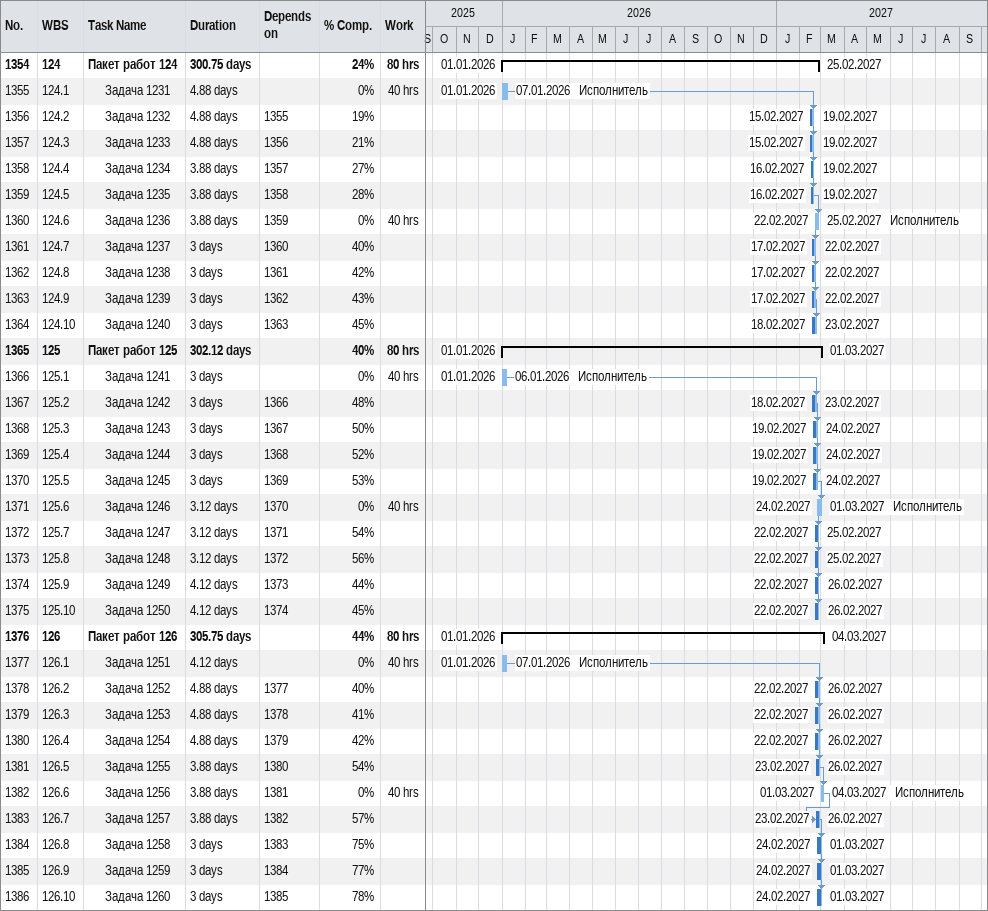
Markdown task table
| ID | WBS | Task | Duration | Start | Finish | Predecessors | Resources | % complete | Work (h) |
|---|---|---|---|---|---|---|---|---|---|
| 1354 | 124 | **Пакет работ 124** | 300.75d | 2026-01-01 | 2027-02-25 |  |  | 24 | 80 |
| 1355 | 124.1 | Задача 1231 | 4.88d | 2026-01-01 | 2026-01-07 |  | Исполнитель | 0 | 40 |
| 1356 | 124.2 | Задача 1232 | 4.88d | 2027-02-15 | 2027-02-19 | 1355 |  | 19 |  |
| 1357 | 124.3 | Задача 1233 | 4.88d | 2027-02-15 | 2027-02-19 | 1356 |  | 21 |  |
| 1358 | 124.4 | Задача 1234 | 3.88d | 2027-02-16 | 2027-02-19 | 1357 |  | 27 |  |
| 1359 | 124.5 | Задача 1235 | 3.88d | 2027-02-16 | 2027-02-19 | 1358 |  | 28 |  |
| 1360 | 124.6 | Задача 1236 | 3.88d | 2027-02-22 | 2027-02-25 | 1359 | Исполнитель | 0 | 40 |
| 1361 | 124.7 | Задача 1237 | 3d | 2027-02-17 | 2027-02-22 | 1360 |  | 40 |  |
| 1362 | 124.8 | Задача 1238 | 3d | 2027-02-17 | 2027-02-22 | 1361 |  | 42 |  |
| 1363 | 124.9 | Задача 1239 | 3d | 2027-02-17 | 2027-02-22 | 1362 |  | 43 |  |
| 1364 | 124.10 | Задача 1240 | 3d | 2027-02-18 | 2027-02-23 | 1363 |  | 45 |  |
| 1365 | 125 | **Пакет работ 125** | 302.12d | 2026-01-01 | 2027-03-01 |  |  | 40 | 80 |
| 1366 | 125.1 | Задача 1241 | 3d | 2026-01-01 | 2026-01-06 |  | Исполнитель | 0 | 40 |
| 1367 | 125.2 | Задача 1242 | 3d | 2027-02-18 | 2027-02-23 | 1366 |  | 48 |  |
| 1368 | 125.3 | Задача 1243 | 3d | 2027-02-19 | 2027-02-24 | 1367 |  | 50 |  |
| 1369 | 125.4 | Задача 1244 | 3d | 2027-02-19 | 2027-02-24 | 1368 |  | 52 |  |
| 1370 | 125.5 | Задача 1245 | 3d | 2027-02-19 | 2027-02-24 | 1369 |  | 53 |  |
| 1371 | 125.6 | Задача 1246 | 3.12d | 2027-02-24 | 2027-03-01 | 1370 | Исполнитель | 0 | 40 |
| 1372 | 125.7 | Задача 1247 | 3.12d | 2027-02-22 | 2027-02-25 | 1371 |  | 54 |  |
| 1373 | 125.8 | Задача 1248 | 3.12d | 2027-02-22 | 2027-02-25 | 1372 |  | 56 |  |
| 1374 | 125.9 | Задача 1249 | 4.12d | 2027-02-22 | 2027-02-26 | 1373 |  | 44 |  |
| 1375 | 125.10 | Задача 1250 | 4.12d | 2027-02-22 | 2027-02-26 | 1374 |  | 45 |  |
| 1376 | 126 | **Пакет работ 126** | 305.75d | 2026-01-01 | 2027-03-04 |  |  | 44 | 80 |
| 1377 | 126.1 | Задача 1251 | 4.12d | 2026-01-01 | 2026-01-07 |  | Исполнитель | 0 | 40 |
| 1378 | 126.2 | Задача 1252 | 4.88d | 2027-02-22 | 2027-02-26 | 1377 |  | 40 |  |
| 1379 | 126.3 | Задача 1253 | 4.88d | 2027-02-22 | 2027-02-26 | 1378 |  | 41 |  |
| 1380 | 126.4 | Задача 1254 | 4.88d | 2027-02-22 | 2027-02-26 | 1379 |  | 42 |  |
| 1381 | 126.5 | Задача 1255 | 3.88d | 2027-02-23 | 2027-02-26 | 1380 |  | 54 |  |
| 1382 | 126.6 | Задача 1256 | 3.88d | 2027-03-01 | 2027-03-04 | 1381 | Исполнитель | 0 | 40 |
| 1383 | 126.7 | Задача 1257 | 3.88d | 2027-02-23 | 2027-02-26 | 1382 |  | 57 |  |
| 1384 | 126.8 | Задача 1258 | 3d | 2027-02-24 | 2027-03-01 | 1383 |  | 75 |  |
| 1385 | 126.9 | Задача 1259 | 3d | 2027-02-24 | 2027-03-01 | 1384 |  | 77 |  |
| 1386 | 126.10 | Задача 1260 | 3d | 2027-02-24 | 2027-03-01 | 1385 |  | 78 |  |
